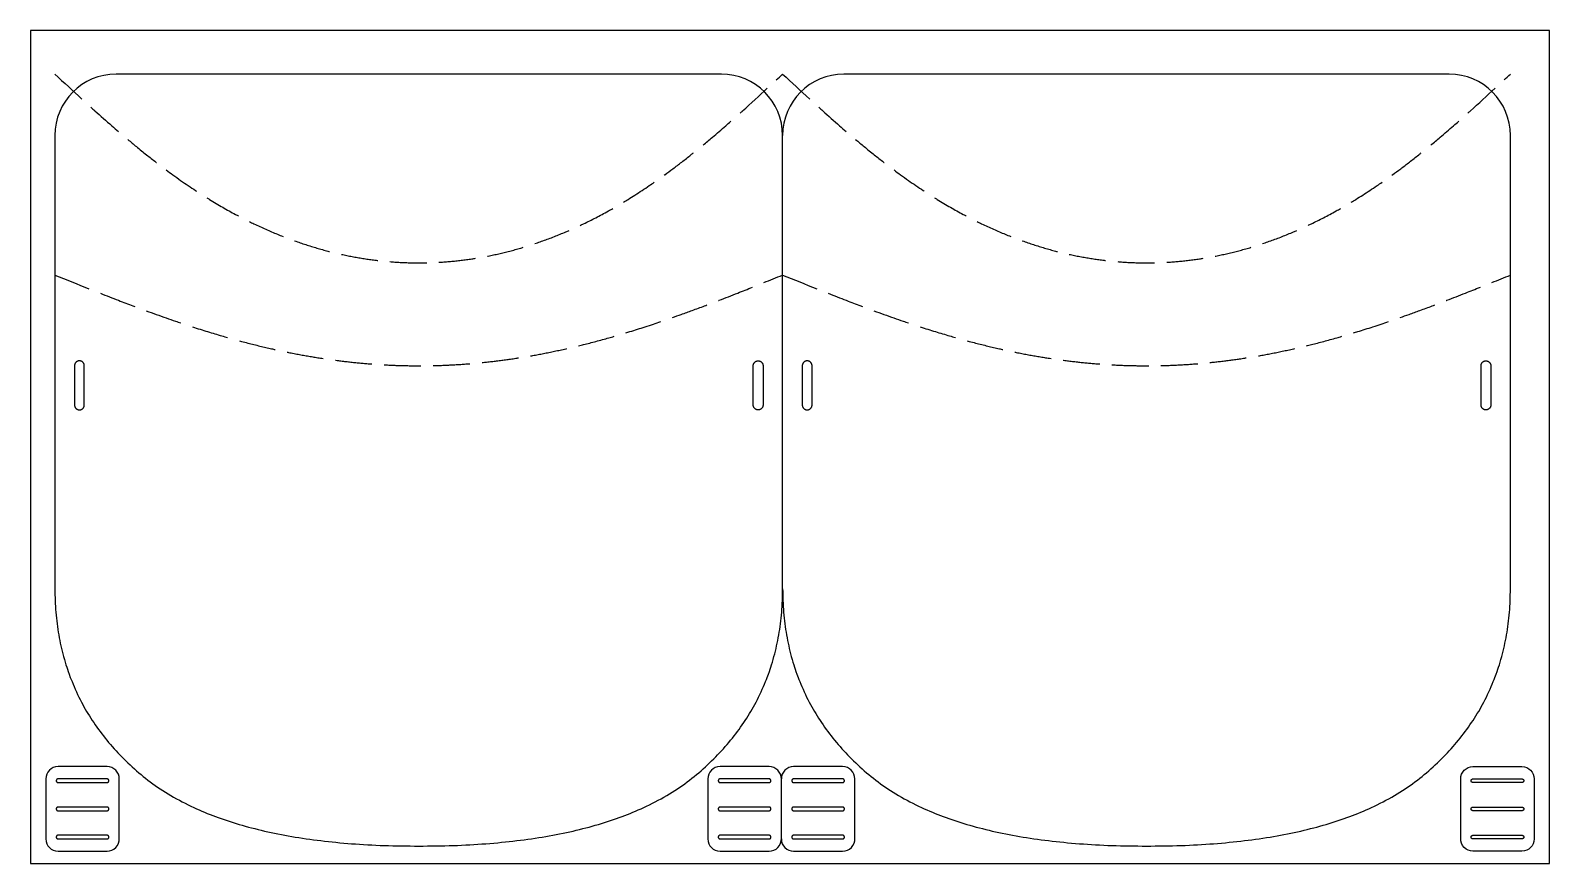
# Model space of a CAD drawing. Header units: metres. Extents: x 0 to 620, y 0 to 340.
import ezdxf

# ---------------------------------------------------------------- set-up
doc = ezdxf.new("R2010")
doc.units = ezdxf.units.M
doc.layers.add('Default', color=18, linetype='Continuous', true_color=0x000000)

msp = doc.modelspace()

# ---------------------------------------------------------------- linework, layer by layer
at = {"layer": 'Default'}
for p, q in [((282, 322.15), (35, 322.15)), ((579, 322.15), (332, 322.15)), ((10, 297.15), (10, 112.15)), ((307, 112.15), (307, 297.15)), ((604, 112.15), (604, 297.15)), ((18, 203.15), (18, 187.15)), ((22, 187.15), (22, 203.15)), ((295, 187.15), (295, 203.15)), ((299, 203.15), (299, 187.15)), ((315, 203.15), (315, 187.15)), ((319, 187.15), (319, 203.15)), ((592, 187.15), (592, 203.15)), ((596, 203.15), (596, 187.15)), ((331.47, 39.57), (311.47, 39.57)), ((31.29, 34.57), (11.29, 34.57)), ((11.29, 33.07), (31.29, 33.07)), ((301.47, 34.57), (281.47, 34.57)), ((281.47, 33.07), (301.47, 33.07)), ((331.47, 34.57), (311.47, 34.57)), ((311.47, 33.07), (331.47, 33.07)), ((336.47, 10.24), (336.47, 34.57)), ((588.71, 34.57), (608.71, 34.57)), ((608.71, 33.07), (588.71, 33.07)), ((31.29, 23.07), (11.29, 23.07)), ((11.29, 21.57), (31.29, 21.57)), ((301.47, 23.07), (281.47, 23.07)), ((281.47, 21.57), (301.47, 21.57)), ((331.47, 23.07), (311.47, 23.07)), ((311.47, 21.57), (331.47, 21.57)), ((588.71, 23.07), (608.71, 23.07)), ((608.71, 21.57), (588.71, 21.57)), ((31.29, 11.57), (11.29, 11.57)), ((11.29, 10.07), (31.29, 10.07)), ((301.47, 11.57), (281.47, 11.57)), ((281.47, 10.07), (301.47, 10.07)), ((331.47, 11.57), (311.47, 11.57)), ((311.47, 10.07), (331.47, 10.07)), ((588.71, 11.57), (608.71, 11.57)), ((608.71, 10.07), (588.71, 10.07)), ((311.47, 5.07), (331.47, 5.07))]:
    msp.add_line(p, q, dxfattribs=at)
msp.add_lwpolyline([(0, 0), (620, 0), (620, 340), (0, 340)], close=True, dxfattribs=at)
for points in [[(31.29, 39.57), (11.29, 39.57)], [(301.47, 39.57), (281.47, 39.57)], [(588.71, 39.57), (608.71, 39.57)], [(6.29, 34.57), (6.29, 10.07)], [(36.29, 10.24), (36.29, 34.57)], [(276.47, 34.57), (276.47, 10.07)], [(306.47, 10.24), (306.47, 34.57)], [(583.71, 10.24), (583.71, 34.57)], [(613.71, 34.57), (613.71, 10.07)], [(11.29, 5.07), (31.29, 5.07)], [(281.47, 5.07), (301.47, 5.07)], [(608.71, 5.07), (588.71, 5.07)]]:
    msp.add_lwpolyline(points, dxfattribs=at)
for centre, radius, start, end in [((35, 297.15), 25, 90, 180), ((282, 297.15), 25, 0, 90), ((332, 297.15), 25, 90, 180), ((579, 297.15), 25, 0, 90), ((11.29, 34.57), 5, 90, 180), ((31.29, 34.57), 5, 0, 90), ((281.47, 34.57), 5, 90, 180), ((301.47, 34.57), 5, 0, 90), ((311.47, 34.57), 5, 90, 180), ((331.47, 34.57), 5, 0, 90), ((11.29, 10.07), 5, 180, 270), ((31.29, 10.07), 5, 270, 1.99495), ((281.47, 10.07), 5, 180, 270), ((301.47, 10.07), 5, 270, 1.99495), ((311.47, 10.07), 5, 180, 270), ((331.47, 10.07), 5, 270, 1.99495)]:
    msp.add_arc(centre, radius, start, end, dxfattribs=at)
at = {"layer": 'Default', "extrusion": (0, 0, -1)}
for centre, start, end in [((-588.71, 34.57), 0, 90), ((-608.71, 34.57), 90, 180), ((-588.71, 10.07), 270, 1.99495), ((-608.71, 10.07), 180, 270)]:
    msp.add_arc(centre, 5, start, end, dxfattribs=at)
at = {"layer": 'Default'}
for points, degree in [([(10, 322.15), (13.67, 318.76), (17.34, 315.36), (21.03, 311.99)], 3), ([(304.41, 319.76), (305.28, 320.56), (306.14, 321.36), (307, 322.15)], 3), ([(307, 322.15), (310.67, 318.76), (314.34, 315.36), (318.03, 311.99)], 3), ([(601.41, 319.76), (602.28, 320.56), (603.14, 321.36), (604, 322.15)], 3), ([(10, 240.15), (14.64, 238.29), (19.28, 236.42), (23.92, 234.57)], 3), ([(299.38, 237.09), (301.92, 238.11), (304.46, 239.13), (307, 240.15)], 3), ([(307, 240.15), (311.64, 238.29), (316.28, 236.42), (320.92, 234.57)], 3), ([(596.38, 237.09), (598.92, 238.11), (601.46, 239.13), (604, 240.15)], 3), ([(10, 112.15), (10, 66.15), (79.5, 7.15), (158.5, 7.15)], 2), ([(158.5, 7.15), (237.5, 7.15), (307, 66.15), (307, 112.15)], 2), ([(307, 112.15), (307, 66.15), (376.5, 7.15), (455.5, 7.15)], 2), ([(455.5, 7.15), (534.5, 7.15), (604, 66.15), (604, 112.15)], 2)]:
    msp.add_open_spline(points, degree=degree, dxfattribs=at)
for points, knots in [([(289.65, 306.27), (289.99, 306.57), (293.71, 309.91), (297.4, 313.29), (300.74, 316.37)], [0.31999701, 0.31999701, 0.31999701, 0.31999701, 0.32135745, 0.33499691, 0.33499691, 0.33499691, 0.33499691]), ([(586.65, 306.27), (586.99, 306.57), (590.71, 309.91), (594.4, 313.29), (597.74, 316.37)], [0.31999701, 0.31999701, 0.31999701, 0.31999701, 0.32135745, 0.33499691, 0.33499691, 0.33499691, 0.33499691]), ([(24.73, 308.63), (25.27, 308.14), (28.09, 305.6), (31.83, 302.29), (35.06, 299.49), (35.98, 298.7)], [0.01999978, 0.01999978, 0.01999978, 0.01999978, 0.02216293, 0.03138604, 0.03499966, 0.03499966, 0.03499966, 0.03499966]), ([(321.73, 308.63), (322.27, 308.14), (325.09, 305.6), (328.83, 302.29), (332.06, 299.49), (332.98, 298.7)], [0.01999978, 0.01999978, 0.01999978, 0.01999978, 0.02216293, 0.03138604, 0.03499966, 0.03499966, 0.03499966, 0.03499966]), ([(274.5, 293.21), (275.8, 294.28), (278.9, 296.87), (282.69, 300.13), (285.19, 302.32), (285.91, 302.95)], [0.2999972, 0.2999972, 0.2999972, 0.2999972, 0.30502725, 0.31213434, 0.31499706, 0.31499706, 0.31499706, 0.31499706]), ([(571.5, 293.21), (572.8, 294.28), (575.9, 296.87), (579.69, 300.13), (582.19, 302.32), (582.91, 302.95)], [0.2999972, 0.2999972, 0.2999972, 0.2999972, 0.30502725, 0.31213434, 0.31499706, 0.31499706, 0.31499706, 0.31499706]), ([(39.79, 295.46), (40.94, 294.5), (43.46, 292.4), (47.26, 289.33), (50.02, 287.17), (51.38, 286.12), (51.47, 286.05)], [0.03999961, 0.03999961, 0.03999961, 0.03999961, 0.0445103, 0.04983456, 0.05466929, 0.05499947, 0.05499947, 0.05499947, 0.05499947]), ([(336.79, 295.46), (337.94, 294.5), (340.46, 292.4), (344.26, 289.33), (347.02, 287.17), (348.38, 286.12), (348.47, 286.05)], [0.03999961, 0.03999961, 0.03999961, 0.03999961, 0.0445103, 0.04983456, 0.05466929, 0.05499947, 0.05499947, 0.05499947, 0.05499947]), ([(258.71, 280.95), (258.76, 280.99), (259.95, 281.85), (262.32, 283.6), (265.9, 286.32), (268.68, 288.5), (270.28, 289.78), (270.62, 290.05)], [0.27999738, 0.27999738, 0.27999738, 0.27999738, 0.2802094, 0.28438516, 0.2888511, 0.29368583, 0.29499724, 0.29499724, 0.29499724, 0.29499724]), ([(555.71, 280.95), (555.76, 280.99), (556.95, 281.85), (559.32, 283.6), (562.9, 286.32), (565.68, 288.5), (567.28, 289.78), (567.62, 290.05)], [0.27999738, 0.27999738, 0.27999738, 0.27999738, 0.2802094, 0.28438516, 0.2888511, 0.29368583, 0.29499724, 0.29499724, 0.29499724, 0.29499724]), ([(55.45, 283.04), (56.34, 282.38), (58.29, 280.95), (61.27, 278.82), (64.36, 276.68), (66.51, 275.24), (67.62, 274.51), (67.74, 274.43)], [0.05999943, 0.05999943, 0.05999943, 0.05999943, 0.06331098, 0.06725113, 0.0709954, 0.07457378, 0.07499929, 0.07499929, 0.07499929, 0.07499929]), ([(352.45, 283.04), (353.34, 282.38), (355.29, 280.95), (358.27, 278.82), (361.36, 276.68), (363.51, 275.24), (364.62, 274.51), (364.74, 274.43)], [0.05999943, 0.05999943, 0.05999943, 0.05999943, 0.06331098, 0.06725113, 0.0709954, 0.07457378, 0.07499929, 0.07499929, 0.07499929, 0.07499929]), ([(242.05, 269.89), (242.68, 270.27), (244.25, 271.23), (246.77, 272.81), (249.66, 274.68), (252.29, 276.44), (253.95, 277.59), (254.63, 278.06)], [0.25999757, 0.25999757, 0.25999757, 0.25999757, 0.26219908, 0.26551081, 0.2689466, 0.27252498, 0.27499743, 0.27499743, 0.27499743, 0.27499743]), ([(539.05, 269.89), (539.68, 270.27), (541.25, 271.23), (543.77, 272.81), (546.66, 274.68), (549.29, 276.44), (550.95, 277.59), (551.63, 278.06)], [0.25999757, 0.25999757, 0.25999757, 0.25999757, 0.26219908, 0.26551081, 0.2689466, 0.27252498, 0.27499743, 0.27499743, 0.27499743, 0.27499743]), ([(71.95, 271.74), (72.32, 271.5), (73.6, 270.71), (75.78, 269.39), (78.46, 267.81), (81.09, 266.32), (83.25, 265.15), (84.53, 264.46), (84.94, 264.25)], [0.07999924, 0.07999924, 0.07999924, 0.07999924, 0.0813213, 0.08452402, 0.08763012, 0.09065, 0.09359244, 0.0949991, 0.0949991, 0.0949991, 0.0949991]), ([(224.43, 260.44), (224.88, 260.65), (226.16, 261.26), (228.28, 262.3), (230.78, 263.57), (233.32, 264.91), (235.65, 266.18), (237.12, 267.01), (237.74, 267.36)], [0.23999775, 0.23999775, 0.23999775, 0.23999775, 0.24149476, 0.24424623, 0.24705539, 0.24992794, 0.25287038, 0.25499762, 0.25499762, 0.25499762, 0.25499762]), ([(368.95, 271.74), (369.32, 271.5), (370.6, 270.71), (372.78, 269.39), (375.46, 267.81), (378.09, 266.32), (380.25, 265.15), (381.53, 264.46), (381.94, 264.25)], [0.07999924, 0.07999924, 0.07999924, 0.07999924, 0.0813213, 0.08452402, 0.08763012, 0.09065, 0.09359244, 0.0949991, 0.0949991, 0.0949991, 0.0949991]), ([(521.43, 260.44), (521.88, 260.65), (523.16, 261.26), (525.28, 262.3), (527.78, 263.57), (530.32, 264.91), (532.65, 266.18), (534.12, 267.01), (534.74, 267.36)], [0.23999775, 0.23999775, 0.23999775, 0.23999775, 0.24149476, 0.24424623, 0.24705539, 0.24992794, 0.25287038, 0.25499762, 0.25499762, 0.25499762, 0.25499762]), ([(89.39, 261.97), (90, 261.67), (91.41, 260.98), (93.64, 259.93), (96.05, 258.84), (98.44, 257.8), (100.79, 256.82), (102.34, 256.19), (103.1, 255.89)], [0.09999906, 0.09999906, 0.09999906, 0.09999906, 0.10202562, 0.10472439, 0.10737489, 0.10998107, 0.11254647, 0.11499892, 0.11499892, 0.11499892, 0.11499892]), ([(386.39, 261.97), (387, 261.67), (388.41, 260.98), (390.64, 259.93), (393.05, 258.84), (395.44, 257.8), (397.79, 256.82), (399.34, 256.19), (400.1, 255.89)], [0.09999906, 0.09999906, 0.09999906, 0.09999906, 0.10202562, 0.10472439, 0.10737489, 0.10998107, 0.11254647, 0.11499892, 0.11499892, 0.11499892, 0.11499892]), ([(205.89, 252.99), (206.22, 253.1), (207.32, 253.47), (209.2, 254.13), (211.51, 254.97), (213.84, 255.87), (216.19, 256.81), (218.2, 257.65), (219.43, 258.18), (219.88, 258.37)], [0.21999794, 0.21999794, 0.21999794, 0.21999794, 0.22106048, 0.22349192, 0.22595298, 0.2284461, 0.23097392, 0.23353931, 0.2349978, 0.2349978, 0.2349978, 0.2349978]), ([(502.89, 252.99), (503.22, 253.1), (504.32, 253.47), (506.2, 254.13), (508.51, 254.97), (510.84, 255.87), (513.19, 256.81), (515.2, 257.65), (516.43, 258.18), (516.88, 258.37)], [0.21999794, 0.21999794, 0.21999794, 0.21999794, 0.22106048, 0.22349192, 0.22595298, 0.2284461, 0.23097392, 0.23353931, 0.2349978, 0.2349978, 0.2349978, 0.2349978]), ([(107.78, 254.14), (107.79, 254.14), (108.57, 253.86), (110.1, 253.32), (112.38, 252.57), (114.65, 251.85), (116.9, 251.17), (119.15, 250.53), (120.89, 250.07), (121.88, 249.81), (122.12, 249.75)], [0.11999887, 0.11999887, 0.11999887, 0.11999887, 0.12002847, 0.1224599, 0.12486392, 0.12724258, 0.12959779, 0.1319313, 0.1342448, 0.13499873, 0.13499873, 0.13499873, 0.13499873]), ([(126.99, 248.6), (127.34, 248.52), (128.43, 248.29), (130.24, 247.92), (132.44, 247.5), (134.63, 247.12), (136.82, 246.78), (139, 246.46), (140.65, 246.25), (141.58, 246.14), (141.78, 246.12)], [0.13999868, 0.13999868, 0.13999868, 0.13999868, 0.14108022, 0.14332829, 0.14556331, 0.14778645, 0.14999887, 0.15220167, 0.15439591, 0.15499854, 0.15499854, 0.15499854, 0.15499854]), ([(186.56, 247.88), (186.63, 247.9), (187.42, 248.05), (188.96, 248.37), (191.17, 248.85), (193.39, 249.38), (195.61, 249.94), (197.85, 250.53), (199.69, 251.06), (200.77, 251.38), (201.12, 251.48)], [0.19999813, 0.19999813, 0.19999813, 0.19999813, 0.20019209, 0.20244017, 0.20470255, 0.20698056, 0.20927558, 0.21158908, 0.2139226, 0.21499799, 0.21499799, 0.21499799, 0.21499799]), ([(404.78, 254.14), (404.79, 254.14), (405.57, 253.86), (407.1, 253.32), (409.38, 252.57), (411.65, 251.85), (413.9, 251.17), (416.15, 250.53), (417.89, 250.07), (418.88, 249.81), (419.12, 249.75)], [0.11999887, 0.11999887, 0.11999887, 0.11999887, 0.12002847, 0.1224599, 0.12486392, 0.12724258, 0.12959779, 0.1319313, 0.1342448, 0.13499873, 0.13499873, 0.13499873, 0.13499873]), ([(423.99, 248.6), (424.34, 248.52), (425.43, 248.29), (427.24, 247.92), (429.44, 247.5), (431.63, 247.12), (433.82, 246.78), (436, 246.46), (437.65, 246.25), (438.58, 246.14), (438.78, 246.12)], [0.13999868, 0.13999868, 0.13999868, 0.13999868, 0.14108022, 0.14332829, 0.14556331, 0.14778645, 0.14999887, 0.15220167, 0.15439591, 0.15499854, 0.15499854, 0.15499854, 0.15499854]), ([(483.56, 247.88), (483.63, 247.9), (484.42, 248.05), (485.96, 248.37), (488.17, 248.85), (490.39, 249.38), (492.61, 249.94), (494.85, 250.53), (496.69, 251.06), (497.77, 251.38), (498.12, 251.48)], [0.19999813, 0.19999813, 0.19999813, 0.19999813, 0.20019209, 0.20244017, 0.20470255, 0.20698056, 0.20927558, 0.21158908, 0.2139226, 0.21499799, 0.21499799, 0.21499799, 0.21499799]), ([(146.75, 245.63), (147.06, 245.61), (148.1, 245.52), (149.85, 245.41), (152.01, 245.29), (154.18, 245.21), (156.34, 245.16), (158.5, 245.15), (160.3, 245.16), (161.38, 245.18), (161.74, 245.19)], [0.1599985, 0.1599985, 0.1599985, 0.1599985, 0.16093742, 0.16310745, 0.16527382, 0.16743746, 0.16959928, 0.17176019, 0.17392111, 0.17499836, 0.17499836, 0.17499836, 0.17499836]), ([(166.73, 245.39), (166.87, 245.4), (167.73, 245.45), (169.31, 245.55), (171.48, 245.73), (173.65, 245.94), (175.83, 246.19), (178, 246.46), (179.94, 246.74), (181.15, 246.93), (181.64, 247.01)], [0.17999831, 0.17999831, 0.17999831, 0.17999831, 0.18041293, 0.18258296, 0.18475759, 0.18693776, 0.18912447, 0.19131871, 0.19352151, 0.19499817, 0.19499817, 0.19499817, 0.19499817]), ([(443.75, 245.63), (444.06, 245.61), (445.1, 245.52), (446.85, 245.41), (449.01, 245.29), (451.18, 245.21), (453.34, 245.16), (455.5, 245.15), (457.3, 245.16), (458.38, 245.18), (458.74, 245.19)], [0.1599985, 0.1599985, 0.1599985, 0.1599985, 0.16093742, 0.16310745, 0.16527382, 0.16743746, 0.16959928, 0.17176019, 0.17392111, 0.17499836, 0.17499836, 0.17499836, 0.17499836]), ([(463.73, 245.39), (463.87, 245.4), (464.73, 245.45), (466.31, 245.55), (468.48, 245.73), (470.65, 245.94), (472.83, 246.19), (475, 246.46), (476.94, 246.74), (478.15, 246.93), (478.64, 247.01)], [0.17999831, 0.17999831, 0.17999831, 0.17999831, 0.18041293, 0.18258296, 0.18475759, 0.18693776, 0.18912447, 0.19131871, 0.19352151, 0.19499817, 0.19499817, 0.19499817, 0.19499817]), ([(28.57, 232.73), (31.03, 231.76), (35.46, 230.03), (40.13, 228.25), (42.34, 227.42), (42.57, 227.34)], [0.01999995, 0.01999995, 0.01999995, 0.01999995, 0.02792367, 0.03425473, 0.03499991, 0.03499991, 0.03499991, 0.03499991]), ([(280.77, 229.75), (280.87, 229.78), (283.51, 230.8), (288.17, 232.62), (292.72, 234.43), (294.74, 235.23)], [0.27999931, 0.27999931, 0.27999931, 0.27999931, 0.28029008, 0.28850039, 0.29499929, 0.29499929, 0.29499929, 0.29499929]), ([(325.57, 232.73), (328.03, 231.76), (332.46, 230.03), (337.13, 228.25), (339.34, 227.42), (339.57, 227.34)], [0.01999995, 0.01999995, 0.01999995, 0.01999995, 0.02792367, 0.03425473, 0.03499991, 0.03499991, 0.03499991, 0.03499991]), ([(577.77, 229.75), (577.87, 229.78), (580.51, 230.8), (585.17, 232.62), (589.72, 234.43), (591.74, 235.23)], [0.27999931, 0.27999931, 0.27999931, 0.27999931, 0.28029008, 0.28850039, 0.29499929, 0.29499929, 0.29499929, 0.29499929]), ([(47.26, 225.6), (48.62, 225.09), (51.34, 224.11), (55.32, 222.69), (58.67, 221.53), (60.67, 220.86), (61.4, 220.61)], [0.0399999, 0.0399999, 0.0399999, 0.0399999, 0.04436779, 0.04868319, 0.05267192, 0.05499986, 0.05499986, 0.05499986, 0.05499986]), ([(262.01, 222.82), (263.22, 223.24), (265.92, 224.2), (270.3, 225.79), (273.78, 227.09), (275.78, 227.84), (276.1, 227.97)], [0.25999936, 0.25999936, 0.25999936, 0.25999936, 0.26384596, 0.26859522, 0.27395902, 0.27499932, 0.27499932, 0.27499932, 0.27499932]), ([(344.26, 225.6), (345.62, 225.09), (348.34, 224.11), (352.32, 222.69), (355.67, 221.53), (357.67, 220.86), (358.4, 220.61)], [0.0399999, 0.0399999, 0.0399999, 0.0399999, 0.04436779, 0.04868319, 0.05267192, 0.05499986, 0.05499986, 0.05499986, 0.05499986]), ([(559.01, 222.82), (560.22, 223.24), (562.92, 224.2), (567.3, 225.79), (570.78, 227.09), (572.78, 227.84), (573.1, 227.97)], [0.25999936, 0.25999936, 0.25999936, 0.25999936, 0.26384596, 0.26859522, 0.27395902, 0.27499932, 0.27499932, 0.27499932, 0.27499932]), ([(66.15, 219.04), (67.19, 218.7), (69.25, 218.04), (72.29, 217.09), (75.24, 216.2), (77.96, 215.39), (79.7, 214.89), (80.5, 214.67)], [0.05999985, 0.05999985, 0.05999985, 0.05999985, 0.06327744, 0.06648107, 0.06955876, 0.07252694, 0.07499981, 0.07499981, 0.07499981, 0.07499981]), ([(243.01, 216.58), (243.57, 216.75), (245.14, 217.23), (247.78, 218.05), (250.98, 219.08), (254.16, 220.13), (256.28, 220.84), (257.29, 221.18)], [0.23999941, 0.23999941, 0.23999941, 0.23999941, 0.24173268, 0.24493631, 0.24828654, 0.25180996, 0.25499937, 0.25499937, 0.25499937, 0.25499937]), ([(363.15, 219.04), (364.19, 218.7), (366.25, 218.04), (369.29, 217.09), (372.24, 216.2), (374.96, 215.39), (376.7, 214.89), (377.5, 214.67)], [0.05999985, 0.05999985, 0.05999985, 0.05999985, 0.06327744, 0.06648107, 0.06955876, 0.07252694, 0.07499981, 0.07499981, 0.07499981, 0.07499981]), ([(540.01, 216.58), (540.57, 216.75), (542.14, 217.23), (544.78, 218.05), (547.98, 219.08), (551.16, 220.13), (553.28, 220.84), (554.29, 221.18)], [0.23999941, 0.23999941, 0.23999941, 0.23999941, 0.24173268, 0.24493631, 0.24828654, 0.25180996, 0.25499937, 0.25499937, 0.25499937, 0.25499937]), ([(85.32, 213.33), (85.6, 213.26), (86.74, 212.95), (88.72, 212.43), (91.22, 211.8), (93.67, 211.19), (96.08, 210.62), (98.15, 210.14), (99.41, 209.86), (99.88, 209.76)], [0.0799998, 0.0799998, 0.0799998, 0.0799998, 0.0808965, 0.08353905, 0.08612005, 0.08864525, 0.09111968, 0.09354776, 0.09499976, 0.09499976, 0.09499976, 0.09499976]), ([(223.73, 211.29), (224.41, 211.46), (225.92, 211.83), (228.28, 212.43), (230.84, 213.1), (233.46, 213.81), (235.93, 214.5), (237.52, 214.96), (238.22, 215.16)], [0.21999946, 0.21999946, 0.21999946, 0.21999946, 0.2220937, 0.2246747, 0.22731726, 0.23002804, 0.23281483, 0.23499942, 0.23499942, 0.23499942, 0.23499942]), ([(382.32, 213.33), (382.6, 213.26), (383.74, 212.95), (385.72, 212.43), (388.22, 211.8), (390.67, 211.19), (393.08, 210.62), (395.15, 210.14), (396.41, 209.86), (396.88, 209.76)], [0.0799998, 0.0799998, 0.0799998, 0.0799998, 0.0808965, 0.08353905, 0.08612005, 0.08864525, 0.09111968, 0.09354776, 0.09499976, 0.09499976, 0.09499976, 0.09499976]), ([(520.73, 211.29), (521.41, 211.46), (522.92, 211.83), (525.28, 212.43), (527.84, 213.1), (530.46, 213.81), (532.93, 214.5), (534.52, 214.96), (535.22, 215.16)], [0.21999946, 0.21999946, 0.21999946, 0.21999946, 0.2220937, 0.2246747, 0.22731726, 0.23002804, 0.23281483, 0.23499942, 0.23499942, 0.23499942, 0.23499942]), ([(104.77, 208.72), (104.97, 208.68), (105.9, 208.49), (107.58, 208.16), (109.78, 207.74), (111.97, 207.34), (114.13, 206.97), (116.27, 206.61), (118.07, 206.32), (119.16, 206.16), (119.54, 206.1)], [0.09999975, 0.09999975, 0.09999975, 0.09999975, 0.10059093, 0.10286876, 0.10511614, 0.10733538, 0.10952862, 0.11169781, 0.11384475, 0.11499972, 0.11499972, 0.11499972, 0.11499972]), ([(124.49, 205.4), (124.55, 205.4), (125.29, 205.3), (126.71, 205.12), (128.76, 204.88), (130.79, 204.65), (132.81, 204.44), (134.82, 204.25), (136.83, 204.07), (138.35, 203.95), (139.21, 203.88), (139.41, 203.87)], [0.1199997, 0.1199997, 0.1199997, 0.1199997, 0.12016832, 0.12224196, 0.12430069, 0.12634575, 0.12837826, 0.13039935, 0.13241004, 0.13441134, 0.13499967, 0.13499967, 0.13499967, 0.13499967]), ([(184.35, 204.46), (184.97, 204.52), (186.27, 204.65), (188.24, 204.88), (190.29, 205.12), (192.35, 205.38), (194.42, 205.66), (196.51, 205.96), (198.11, 206.2), (199.02, 206.34), (199.22, 206.37)], [0.17999956, 0.17999956, 0.17999956, 0.17999956, 0.18186801, 0.18391306, 0.18597179, 0.18804543, 0.19013525, 0.19224262, 0.194369, 0.19499952, 0.19499952, 0.19499952, 0.19499952]), ([(204.16, 207.19), (204.45, 207.24), (205.46, 207.42), (207.22, 207.74), (209.42, 208.16), (211.66, 208.6), (213.92, 209.07), (216.22, 209.56), (217.87, 209.92), (218.75, 210.12), (218.86, 210.15)], [0.19999951, 0.19999951, 0.19999951, 0.19999951, 0.20087837, 0.20309761, 0.20534499, 0.20762282, 0.20993367, 0.21228035, 0.21466599, 0.21499947, 0.21499947, 0.21499947, 0.21499947]), ([(401.77, 208.72), (401.97, 208.68), (402.9, 208.49), (404.58, 208.16), (406.78, 207.74), (408.97, 207.34), (411.13, 206.97), (413.27, 206.61), (415.07, 206.32), (416.16, 206.16), (416.54, 206.1)], [0.09999975, 0.09999975, 0.09999975, 0.09999975, 0.10059093, 0.10286876, 0.10511614, 0.10733538, 0.10952862, 0.11169781, 0.11384475, 0.11499972, 0.11499972, 0.11499972, 0.11499972]), ([(421.49, 205.4), (421.55, 205.4), (422.29, 205.3), (423.71, 205.12), (425.76, 204.88), (427.79, 204.65), (429.81, 204.44), (431.82, 204.25), (433.83, 204.07), (435.35, 203.95), (436.21, 203.88), (436.41, 203.87)], [0.1199997, 0.1199997, 0.1199997, 0.1199997, 0.12016832, 0.12224196, 0.12430069, 0.12634575, 0.12837826, 0.13039935, 0.13241004, 0.13441134, 0.13499967, 0.13499967, 0.13499967, 0.13499967]), ([(481.35, 204.46), (481.97, 204.52), (483.27, 204.65), (485.24, 204.88), (487.29, 205.12), (489.35, 205.38), (491.42, 205.66), (493.51, 205.96), (495.11, 206.2), (496.02, 206.34), (496.22, 206.37)], [0.17999956, 0.17999956, 0.17999956, 0.17999956, 0.18186801, 0.18391306, 0.18597179, 0.18804543, 0.19013525, 0.19224262, 0.194369, 0.19499952, 0.19499952, 0.19499952, 0.19499952]), ([(501.16, 207.19), (501.45, 207.24), (502.46, 207.42), (504.22, 207.74), (506.42, 208.16), (508.66, 208.6), (510.92, 209.07), (513.22, 209.56), (514.87, 209.92), (515.75, 210.12), (515.86, 210.15)], [0.19999951, 0.19999951, 0.19999951, 0.19999951, 0.20087837, 0.20309761, 0.20534499, 0.20762282, 0.20993367, 0.21228035, 0.21466599, 0.21499947, 0.21499947, 0.21499947, 0.21499947]), ([(144.4, 203.54), (144.52, 203.54), (145.3, 203.49), (146.74, 203.42), (148.7, 203.34), (150.67, 203.27), (152.63, 203.22), (154.59, 203.18), (156.54, 203.16), (158.15, 203.15), (159.1, 203.15), (159.39, 203.15)], [0.13999965, 0.13999965, 0.13999965, 0.13999965, 0.14036843, 0.14234152, 0.14430975, 0.14627397, 0.14823498, 0.1501936, 0.15215063, 0.15410688, 0.15499962, 0.15499962, 0.15499962, 0.15499962]), ([(164.39, 203.22), (165.04, 203.24), (166.34, 203.27), (168.3, 203.34), (170.26, 203.42), (172.23, 203.52), (174.21, 203.63), (176.19, 203.76), (177.91, 203.89), (178.97, 203.97), (179.37, 204)], [0.15999961, 0.15999961, 0.15999961, 0.15999961, 0.16193979, 0.163904, 0.16587223, 0.16784532, 0.16982413, 0.17180952, 0.17380241, 0.17499957, 0.17499957, 0.17499957, 0.17499957]), ([(441.4, 203.54), (441.52, 203.54), (442.3, 203.49), (443.74, 203.42), (445.7, 203.34), (447.67, 203.27), (449.63, 203.22), (451.59, 203.18), (453.54, 203.16), (455.15, 203.15), (456.1, 203.15), (456.39, 203.15)], [0.13999965, 0.13999965, 0.13999965, 0.13999965, 0.14036843, 0.14234152, 0.14430975, 0.14627397, 0.14823498, 0.1501936, 0.15215063, 0.15410688, 0.15499962, 0.15499962, 0.15499962, 0.15499962]), ([(461.39, 203.22), (462.04, 203.24), (463.34, 203.27), (465.3, 203.34), (467.26, 203.42), (469.23, 203.52), (471.21, 203.63), (473.19, 203.76), (474.91, 203.89), (475.97, 203.97), (476.37, 204)], [0.15999961, 0.15999961, 0.15999961, 0.15999961, 0.16193979, 0.163904, 0.16587223, 0.16784532, 0.16982413, 0.17180952, 0.17380241, 0.17499957, 0.17499957, 0.17499957, 0.17499957])]:
    msp.add_open_spline(points, degree=3, knots=knots, dxfattribs=at)
for points, knots in [([(22, 203.15), (22, 205.15), (20, 205.15), (18, 205.15), (18, 203.15)], [0.051141593, 0.051141593, 0.051141593, 0.051926991, 0.051926991, 0.052712389, 0.052712389, 0.052712389]), ([(295, 203.15), (295, 205.15), (297, 205.15), (299, 205.15), (299, 203.15)], [0.051141593, 0.051141593, 0.051141593, 0.051926991, 0.051926991, 0.052712389, 0.052712389, 0.052712389]), ([(319, 203.15), (319, 205.15), (317, 205.15), (315, 205.15), (315, 203.15)], [0.051141593, 0.051141593, 0.051141593, 0.051926991, 0.051926991, 0.052712389, 0.052712389, 0.052712389]), ([(592, 203.15), (592, 205.15), (594, 205.15), (596, 205.15), (596, 203.15)], [0.051141593, 0.051141593, 0.051141593, 0.051926991, 0.051926991, 0.052712389, 0.052712389, 0.052712389]), ([(18, 187.15), (18, 185.15), (20, 185.15), (22, 185.15), (22, 187.15)], [0.068712389, 0.068712389, 0.068712389, 0.069497787, 0.069497787, 0.070283185, 0.070283185, 0.070283185]), ([(299, 187.15), (299, 185.15), (297, 185.15), (295, 185.15), (295, 187.15)], [0.068712389, 0.068712389, 0.068712389, 0.069497787, 0.069497787, 0.070283185, 0.070283185, 0.070283185]), ([(315, 187.15), (315, 185.15), (317, 185.15), (319, 185.15), (319, 187.15)], [0.068712389, 0.068712389, 0.068712389, 0.069497787, 0.069497787, 0.070283185, 0.070283185, 0.070283185]), ([(596, 187.15), (596, 185.15), (594, 185.15), (592, 185.15), (592, 187.15)], [0.068712389, 0.068712389, 0.068712389, 0.069497787, 0.069497787, 0.070283185, 0.070283185, 0.070283185]), ([(11.29, 34.57), (10.54, 34.57), (10.54, 33.82), (10.54, 33.07), (11.29, 33.07)], [0.128712389, 0.128712389, 0.128712389, 0.129497787, 0.129497787, 0.130283185, 0.130283185, 0.130283185]), ([(31.29, 33.07), (32.04, 33.07), (32.04, 33.82), (32.04, 34.57), (31.29, 34.57)], [0.150283185, 0.150283185, 0.150283185, 0.151068583, 0.151068583, 0.151853982, 0.151853982, 0.151853982]), ([(281.47, 34.57), (280.72, 34.57), (280.72, 33.82), (280.72, 33.07), (281.47, 33.07)], [0.128712389, 0.128712389, 0.128712389, 0.129497787, 0.129497787, 0.130283185, 0.130283185, 0.130283185]), ([(301.47, 33.07), (302.22, 33.07), (302.22, 33.82), (302.22, 34.57), (301.47, 34.57)], [0.150283185, 0.150283185, 0.150283185, 0.151068583, 0.151068583, 0.151853982, 0.151853982, 0.151853982]), ([(311.47, 34.57), (310.72, 34.57), (310.72, 33.82), (310.72, 33.07), (311.47, 33.07)], [0.128712389, 0.128712389, 0.128712389, 0.129497787, 0.129497787, 0.130283185, 0.130283185, 0.130283185]), ([(331.47, 33.07), (332.22, 33.07), (332.22, 33.82), (332.22, 34.57), (331.47, 34.57)], [0.150283185, 0.150283185, 0.150283185, 0.151068583, 0.151068583, 0.151853982, 0.151853982, 0.151853982]), ([(588.71, 33.07), (587.96, 33.07), (587.96, 33.82), (587.96, 34.57), (588.71, 34.57)], [0.150283185, 0.150283185, 0.150283185, 0.151068583, 0.151068583, 0.151853982, 0.151853982, 0.151853982]), ([(608.71, 34.57), (609.46, 34.57), (609.46, 33.82), (609.46, 33.07), (608.71, 33.07)], [0.128712389, 0.128712389, 0.128712389, 0.129497787, 0.129497787, 0.130283185, 0.130283185, 0.130283185]), ([(11.29, 23.07), (10.54, 23.07), (10.54, 22.32), (10.54, 21.57), (11.29, 21.57)], [0.128712389, 0.128712389, 0.128712389, 0.129497787, 0.129497787, 0.130283185, 0.130283185, 0.130283185]), ([(31.29, 21.57), (32.04, 21.57), (32.04, 22.32), (32.04, 23.07), (31.29, 23.07)], [0.150283185, 0.150283185, 0.150283185, 0.151068583, 0.151068583, 0.151853982, 0.151853982, 0.151853982]), ([(281.47, 23.07), (280.72, 23.07), (280.72, 22.32), (280.72, 21.57), (281.47, 21.57)], [0.128712389, 0.128712389, 0.128712389, 0.129497787, 0.129497787, 0.130283185, 0.130283185, 0.130283185]), ([(301.47, 21.57), (302.22, 21.57), (302.22, 22.32), (302.22, 23.07), (301.47, 23.07)], [0.150283185, 0.150283185, 0.150283185, 0.151068583, 0.151068583, 0.151853982, 0.151853982, 0.151853982]), ([(311.47, 23.07), (310.72, 23.07), (310.72, 22.32), (310.72, 21.57), (311.47, 21.57)], [0.128712389, 0.128712389, 0.128712389, 0.129497787, 0.129497787, 0.130283185, 0.130283185, 0.130283185]), ([(331.47, 21.57), (332.22, 21.57), (332.22, 22.32), (332.22, 23.07), (331.47, 23.07)], [0.150283185, 0.150283185, 0.150283185, 0.151068583, 0.151068583, 0.151853982, 0.151853982, 0.151853982]), ([(588.71, 21.57), (587.96, 21.57), (587.96, 22.32), (587.96, 23.07), (588.71, 23.07)], [0.150283185, 0.150283185, 0.150283185, 0.151068583, 0.151068583, 0.151853982, 0.151853982, 0.151853982]), ([(608.71, 23.07), (609.46, 23.07), (609.46, 22.32), (609.46, 21.57), (608.71, 21.57)], [0.128712389, 0.128712389, 0.128712389, 0.129497787, 0.129497787, 0.130283185, 0.130283185, 0.130283185]), ([(11.29, 11.57), (10.54, 11.57), (10.54, 10.82), (10.54, 10.07), (11.29, 10.07)], [0.128712389, 0.128712389, 0.128712389, 0.129497787, 0.129497787, 0.130283185, 0.130283185, 0.130283185]), ([(31.29, 10.07), (32.04, 10.07), (32.04, 10.82), (32.04, 11.57), (31.29, 11.57)], [0.150283185, 0.150283185, 0.150283185, 0.151068583, 0.151068583, 0.151853982, 0.151853982, 0.151853982]), ([(281.47, 11.57), (280.72, 11.57), (280.72, 10.82), (280.72, 10.07), (281.47, 10.07)], [0.128712389, 0.128712389, 0.128712389, 0.129497787, 0.129497787, 0.130283185, 0.130283185, 0.130283185]), ([(301.47, 10.07), (302.22, 10.07), (302.22, 10.82), (302.22, 11.57), (301.47, 11.57)], [0.150283185, 0.150283185, 0.150283185, 0.151068583, 0.151068583, 0.151853982, 0.151853982, 0.151853982]), ([(311.47, 11.57), (310.72, 11.57), (310.72, 10.82), (310.72, 10.07), (311.47, 10.07)], [0.128712389, 0.128712389, 0.128712389, 0.129497787, 0.129497787, 0.130283185, 0.130283185, 0.130283185]), ([(331.47, 10.07), (332.22, 10.07), (332.22, 10.82), (332.22, 11.57), (331.47, 11.57)], [0.150283185, 0.150283185, 0.150283185, 0.151068583, 0.151068583, 0.151853982, 0.151853982, 0.151853982]), ([(588.71, 10.07), (587.96, 10.07), (587.96, 10.82), (587.96, 11.57), (588.71, 11.57)], [0.150283185, 0.150283185, 0.150283185, 0.151068583, 0.151068583, 0.151853982, 0.151853982, 0.151853982]), ([(608.71, 11.57), (609.46, 11.57), (609.46, 10.82), (609.46, 10.07), (608.71, 10.07)], [0.128712389, 0.128712389, 0.128712389, 0.129497787, 0.129497787, 0.130283185, 0.130283185, 0.130283185])]:
    msp.add_rational_spline(points, [1, 0.707106781187, 1, 0.707106781187, 1], degree=2, knots=knots, dxfattribs=at)

doc.saveas('drawing.dxf')
